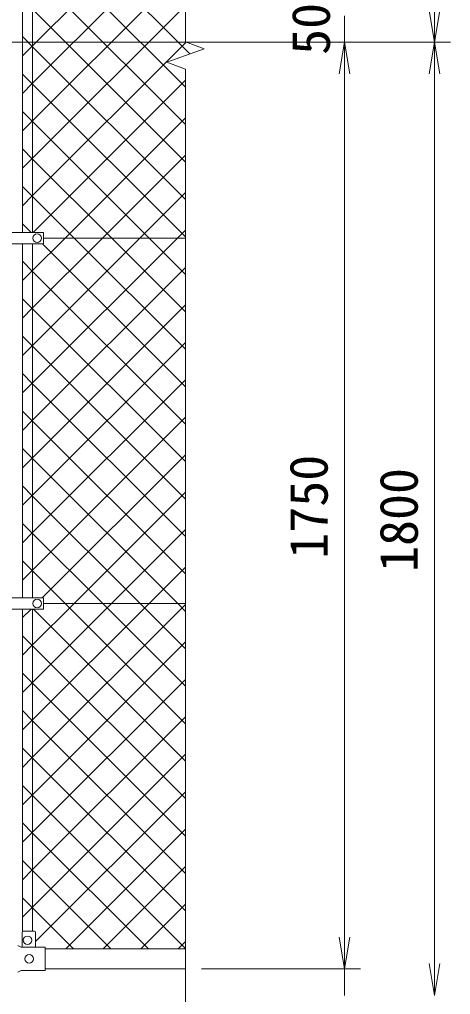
# Model space of a CAD drawing. Units: millimetres, scale not verified. Extents: x -6300 to 6300, y -4455 to 4455.
# Drawn here: x 3140 to 3953, y -1054 to 787 of the extents above; entities that cross this region are included whole.
import ezdxf
from ezdxf.enums import TextEntityAlignment as Align

# ---------------------------------------------------------------- set-up
doc = ezdxf.new("R2010")
doc.units = ezdxf.units.MM
doc.header["$LTSCALE"] = 30
for name, color, linetype, lineweight in [('0-4_D-STR1', 1, 'Continuous', 18), ('0-5_D-STR3', 3, 'Continuous', 13), ('0-6_D-STR-DIM', 7, 'Continuous', 9), ('0-7_0', 7, 'Continuous', 9), ('0-B_D-STR2', 7, 'Continuous', 9)]:
    doc.layers.add(name, color=color, linetype=linetype, lineweight=lineweight)
doc.styles.add('ＭＳ ゴシック', font='')
doc.styles.get('ＭＳ ゴシック').set_extended_font_data('MS Gothic')

# ---------------------------------------------------------------- blocks, each defined once
blk = doc.blocks.new('_Open')
at = {"layer": '0-7_0'}
blk.add_line((-30, 5), (0, 0), dxfattribs=at)
blk.add_lwpolyline([(-30, -5), (0, 0), (-30, 0)], dxfattribs=at)

msp = doc.modelspace()

# ---------------------------------------------------------------- linework, layer by layer
at = {"layer": '0-4_D-STR1'}
for p, q in [((3188.04, -968.16), (3453.04, -968.16)), ((3188.04, -1006.16), (3453.04, -1006.16))]:
    msp.add_line(p, q, dxfattribs=at)
at = {"layer": '0-5_D-STR3'}
for p, q in [((3145.54, 1053.54), (3145.54, 384.34)), ((3164.54, 1053.54), (3164.54, 384.34)), ((3070.24, 384.34), (3185.04, 384.34)), ((3185.04, 384.34), (3185.04, 363.34)), ((3453.04, 373.84), (3185.04, 373.84)), ((3070.24, 363.34), (3185.04, 363.34)), ((3145.54, 363.34), (3145.54, -305.66)), ((3164.54, 363.34), (3164.54, -305.66)), ((3070.24, -305.66), (3185.04, -305.66)), ((3185.04, -305.66), (3185.04, -326.66)), ((3070.24, -326.66), (3185.04, -326.66)), ((3145.54, -935.74), (3145.54, -326.66)), ((3164.54, -935.06), (3164.54, -326.66)), ((3453.04, -316.16), (3185.04, -316.16)), ((3145.04, -937.06), (3145.04, -965.06)), ((3147.04, -935.06), (3168.04, -935.06)), ((3170.04, -937.06), (3170.04, -965.06)), ((3142.84, -965.06), (3136.84, -962.06)), ((3142.84, -965.06), (3188.04, -965.06)), ((3188.04, -1009.06), (3188.04, -965.06)), ((3142.84, -1009.06), (3136.84, -1012.06)), ((3142.84, -1009.06), (3188.04, -1009.06))]:
    msp.add_line(p, q, dxfattribs=at)
for centre in [(3173.04, 373.84), (3173.04, -316.16), (3155.04, -952.06), (3158.04, -987.06)]:
    msp.add_circle(centre, 8, dxfattribs=at)
for centre, start, end in [((3147.04, -937.06), 90, 180), ((3168.04, -937.06), 0, 90)]:
    msp.add_arc(centre, 2, start, end, dxfattribs=at)
at = {"layer": '0-6_D-STR-DIM'}
for p, q in [((3453.04, 744.49), (3453.04, 2506.84)), ((3753.04, 793.84), (3753.04, 743.84)), ((2977.64, 743.84), (3783.04, 743.84)), ((2977.64, 743.84), (3953.04, 743.84)), ((2977.64, 743.84), (3953.04, 743.84)), ((2977.64, 743.84), (3783.04, 743.84)), ((3488.28, 731.66), (3453.04, 744.49)), ((3417.8, 706.01), (3488.28, 731.66)), ((3453.04, 693.19), (3417.8, 706.01)), ((3453.04, -1149.16), (3453.04, 693.19)), ((3753.04, -946.16), (3753.04, 683.84)), ((3753.04, 683.84), (3753.04, 623.84)), ((3923.04, 683.84), (3923.04, -996.16)), ((3753.04, -946.16), (3753.04, -886.16)), ((3483.04, -1006.16), (3783.04, -1006.16)), ((3483.04, -1006.16), (3783.04, -1006.16)), ((3753.04, -1056.16), (3753.04, -1006.16))]:
    msp.add_line(p, q, dxfattribs=at)
at = {"layer": '0-B_D-STR2'}
for p, q in [((3164.54, 736.95), (3453.04, 1025.45)), ((3164.54, 666.23), (3453.04, 954.73)), ((3453.04, 659.02), (3164.54, 947.52)), ((3164.54, 595.52), (3453.04, 884.02)), ((3453.04, 588.31), (3164.54, 876.81)), ((3164.54, 524.81), (3453.04, 813.31)), ((3453.04, 517.6), (3164.54, 806.1)), ((3164.54, 735.39), (3145.54, 754.39)), ((3145.54, 717.95), (3164.54, 736.95)), ((3453.04, 446.89), (3164.54, 735.39)), ((3164.54, 664.68), (3145.54, 683.68)), ((3145.54, 647.23), (3164.54, 666.23)), ((3453.04, 376.18), (3164.54, 664.68)), ((3165.49, 384.34), (3453.04, 671.89)), ((3164.54, 593.97), (3145.54, 612.97)), ((3145.54, 576.52), (3164.54, 595.52)), ((3384.67, 373.84), (3164.54, 593.97)), ((3225.7, 373.84), (3453.04, 601.18)), ((3164.54, 523.26), (3145.54, 542.26)), ((3145.54, 505.81), (3164.54, 524.81)), ((3313.96, 373.84), (3164.54, 523.26)), ((3296.41, 373.84), (3453.04, 530.47)), ((3164.54, 452.55), (3145.54, 471.55)), ((3243.25, 373.84), (3164.54, 452.55)), ((3367.12, 373.84), (3453.04, 459.76)), ((3162.04, 384.34), (3145.54, 400.84)), ((3437.83, 373.84), (3453.04, 389.05)), ((3164.54, 312.68), (3225.7, 373.84)), ((3164.54, 241.97), (3296.41, 373.84)), ((3164.54, 171.26), (3367.12, 373.84)), ((3164.54, 100.55), (3437.83, 373.84)), ((3453.04, 164.05), (3243.25, 373.84)), ((3453.04, 234.76), (3313.96, 373.84)), ((3453.04, 305.47), (3384.67, 373.84)), ((3453.04, 93.34), (3183.04, 363.34)), ((3164.54, 311.13), (3145.54, 330.13)), ((3164.54, 29.84), (3453.04, 318.34)), ((3145.54, 293.68), (3164.54, 312.68)), ((3453.04, 22.63), (3164.54, 311.13)), ((3164.54, 240.42), (3145.54, 259.42)), ((3145.54, 222.97), (3164.54, 241.97)), ((3164.54, -40.87), (3453.04, 247.63)), ((3453.04, -48.08), (3164.54, 240.42)), ((3164.54, 169.71), (3145.54, 188.71)), ((3145.54, 152.26), (3164.54, 171.26)), ((3164.54, -111.58), (3453.04, 176.92)), ((3453.04, -118.79), (3164.54, 169.71)), ((3164.54, 99), (3145.54, 118)), ((3145.54, 81.55), (3164.54, 100.55)), ((3164.54, -182.29), (3453.04, 106.21)), ((3453.04, -189.5), (3164.54, 99)), ((3164.54, 28.29), (3145.54, 47.29)), ((3145.54, 10.84), (3164.54, 29.84)), ((3164.54, -253), (3453.04, 35.5)), ((3453.04, -260.21), (3164.54, 28.29)), ((3164.54, -42.43), (3145.54, -23.43)), ((3182.59, -305.66), (3453.04, -35.21)), ((3145.54, -59.87), (3164.54, -40.87)), ((3438.28, -316.16), (3164.54, -42.43)), ((3164.54, -113.14), (3145.54, -94.14)), ((3242.8, -316.16), (3453.04, -105.93)), ((3145.54, -130.58), (3164.54, -111.58)), ((3367.57, -316.16), (3164.54, -113.14)), ((3164.54, -183.85), (3145.54, -164.85)), ((3145.54, -201.29), (3164.54, -182.29)), ((3296.86, -316.16), (3164.54, -183.85)), ((3313.52, -316.16), (3453.04, -176.64)), ((3164.54, -254.56), (3145.54, -235.56)), ((3145.54, -272), (3164.54, -253)), ((3226.14, -316.16), (3164.54, -254.56)), ((3384.23, -316.16), (3453.04, -247.35)), ((3145.54, -342.71), (3161.59, -326.66)), ((3164.54, -394.43), (3242.8, -316.16)), ((3164.54, -465.14), (3313.52, -316.16)), ((3164.54, -535.85), (3384.23, -316.16)), ((3164.54, -606.56), (3453.04, -318.06)), ((3453.04, -613.77), (3165.93, -326.66)), ((3453.04, -543.06), (3226.14, -316.16)), ((3453.04, -472.35), (3296.86, -316.16)), ((3453.04, -401.64), (3367.57, -316.16)), ((3453.04, -330.93), (3438.28, -316.16)), ((3164.54, -395.98), (3145.54, -376.98)), ((3145.54, -413.43), (3164.54, -394.43)), ((3164.54, -677.27), (3453.04, -388.77)), ((3453.04, -684.48), (3164.54, -395.98)), ((3164.54, -466.69), (3145.54, -447.69)), ((3164.54, -747.98), (3453.04, -459.48)), ((3145.54, -484.14), (3164.54, -465.14)), ((3453.04, -755.19), (3164.54, -466.69)), ((3164.54, -537.4), (3145.54, -518.4)), ((3164.54, -818.69), (3453.04, -530.19)), ((3145.54, -554.85), (3164.54, -535.85)), ((3453.04, -825.9), (3164.54, -537.4)), ((3164.54, -608.11), (3145.54, -589.11)), ((3145.54, -625.56), (3164.54, -606.56)), ((3164.54, -889.4), (3453.04, -600.9)), ((3453.04, -896.61), (3164.54, -608.11)), ((3164.54, -678.82), (3145.54, -659.82)), ((3145.54, -696.27), (3164.54, -677.27)), ((3453.04, -967.32), (3164.54, -678.82)), ((3170.04, -954.61), (3453.04, -671.61)), ((3164.54, -749.53), (3145.54, -730.53)), ((3145.54, -766.98), (3164.54, -747.98)), ((3383.17, -968.16), (3164.54, -749.53)), ((3227.2, -968.16), (3453.04, -742.32)), ((3164.54, -820.24), (3145.54, -801.24)), ((3145.54, -837.69), (3164.54, -818.69)), ((3312.46, -968.16), (3164.54, -820.24)), ((3297.91, -968.16), (3453.04, -813.03)), ((3164.54, -890.95), (3145.54, -871.95)), ((3368.62, -968.16), (3453.04, -883.74)), ((3145.54, -908.4), (3164.54, -889.4)), ((3241.75, -968.16), (3164.54, -890.95)), ((3439.33, -968.16), (3453.04, -954.45))]:
    msp.add_line(p, q, dxfattribs=at)
for points in [[(3461.03, 721.75), (3164.54, 1018.23), (3145.54, 1037.23)], [(3145.54, 435.1), (3164.54, 454.1), (3454.43, 743.99)]]:
    msp.add_lwpolyline(points, dxfattribs=at)

# ---------------------------------------------------------------- block references
at = {"layer": '0-6_D-STR-DIM', "xscale": 2, "yscale": 2}
for p, rotation in [((3923.04, 743.84), 270), ((3753.04, 743.84), 90), ((3753.04, 743.84), 90), ((3923.04, 743.84), 90), ((3753.04, -1006.16), 270), ((3753.04, -1006.16), 270), ((3923.04, -1056.16), 270)]:
    msp.add_blockref('_Open', p, dxfattribs=dict(at, rotation=rotation))

# ---------------------------------------------------------------- texts
at = {"layer": '0-6_D-STR-DIM', "style": 'ＭＳ ゴシック'}
for s, p in [('50', (3747.17, 719.9)), ('1750', (3742.92, -231.51)), ('1800', (3912.92, -256.51))]:
    msp.add_text(s, height=72.14, rotation=90, dxfattribs=at).set_placement(p, align=Align.BOTTOM_LEFT)

doc.saveas('drawing.dxf')
